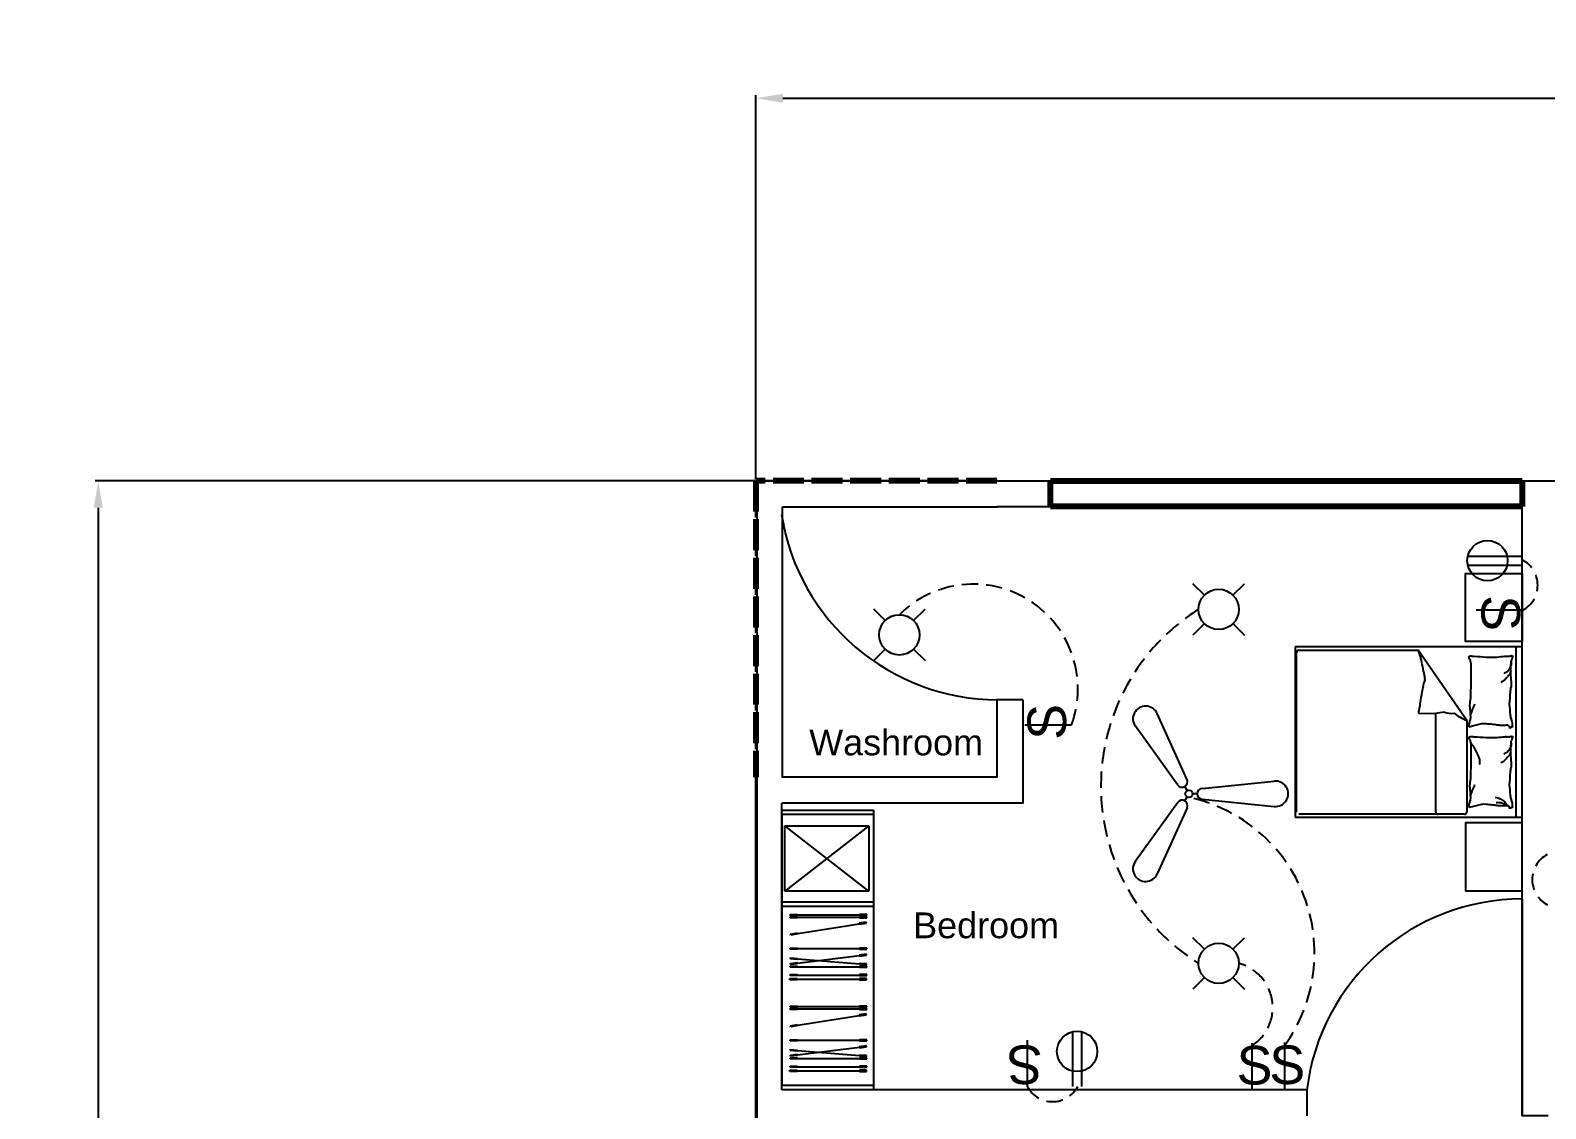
# Model space of a CAD drawing. Header units: feet. Extents: x 15180 to 17114, y 6067 to 8094.
# Drawn here: x 15190 to 15779, y 7675 to 8094 of the extents above; entities that cross this region are included whole.
import ezdxf

# ---------------------------------------------------------------- set-up
doc = ezdxf.new("R2010")
doc.units = ezdxf.units.FT
doc.linetypes.add('ACAD_ISO02W100', pattern=[15, 12, -3])
doc.linetypes.add('HIDDEN', pattern=[9.525, 6.35, -3.175])
for name, color, linetype in [('Dimension', 130, 'Continuous'), ('doors', 211, 'Continuous'), ('Electrical', 50, 'Continuous'), ('Electrical Hidden', 120, 'HIDDEN'), ('freecads.com', 7, 'Continuous'), ('Switches', 90, 'Continuous')]:
    doc.layers.add(name, color=color, linetype=linetype)
doc.layers.add('Layer1', color=40, linetype='ACAD_ISO02W100', lineweight=80)
doc.layers.add('Windows', color=142, linetype='Continuous', lineweight=80)
doc.layers.add('Layer2', color=7, linetype='ACAD_ISO02W100', true_color=0xff8f8f)
doc.styles.add('DIM_FONT', font='SIMPLEX.shx', dxfattribs={"width": 0.8})
doc.styles.get("Standard").update_dxf_attribs({"font": 'arial.ttf'})
doc.dimstyles.new('ISO-25', dxfattribs={"dimtxt": 20.5, "dimasz": 10.5, "dimexe": 1.25, "dimexo": 0.625, "dimtad": 1, "dimtxsty": 'Standard', "dimcen": 2.5, "dimadec": 0, "dimazin": 0, "dimtfac": 1, "dimtmove": 0, "dimatfit": 3, "dimfxl": 1, "dimarcsym": 0})

# ---------------------------------------------------------------- blocks, each defined once
blk = doc.blocks.new('*D1')
at = {"layer": 'Defpoints', "color": 0, "transparency": 16777216}
for p in [(16861.26, 8067.35), (15471.76, 7918.71), (16861.26, 7918.71)]:
    blk.add_point(p, dxfattribs=at)
at = {"layer": 'Dimension', "color": 0, "lineweight": -2, "transparency": 16777216}
for p, q in [((15471.76, 7919.33), (15471.76, 8068.6)), ((15482.26, 8067.35), (16850.76, 8067.35)), ((16861.26, 7919.33), (16861.26, 8068.6))]:
    blk.add_line(p, q, dxfattribs=at)
at = {"layer": 'Dimension', "color": 0, "transparency": 16777216}
for points in [[(15482.26, 8069.1), (15482.26, 8065.6), (15471.76, 8067.35)], [(16850.76, 8069.1), (16850.76, 8065.6), (16861.26, 8067.35)]]:
    blk.add_solid(points, dxfattribs=at)
at = {"layer": 'Dimension', "color": 0, "transparency": 16777216, "insert": (16166.51, 8080.29), "char_height": 20.5, "attachment_point": 5}
blk.add_mtext('1389,49', dxfattribs=at)
blk = doc.blocks.new('*D2')
at = {"layer": 'Defpoints', "color": 0, "transparency": 16777216}
for p in [(15472.11, 7918.68), (15216.29, 7199.42), (15471.76, 7199.42)]:
    blk.add_point(p, dxfattribs=at)
at = {"layer": 'Dimension', "color": 0, "lineweight": -2, "transparency": 16777216}
for p, q in [((15471.49, 7918.68), (15215.04, 7918.68)), ((15216.29, 7908.18), (15216.29, 7209.92)), ((15471.14, 7199.42), (15215.04, 7199.42))]:
    blk.add_line(p, q, dxfattribs=at)
at = {"layer": 'Dimension', "color": 0, "transparency": 16777216}
for points in [[(15214.54, 7908.18), (15218.04, 7908.18), (15216.29, 7918.68)], [(15214.54, 7209.92), (15218.04, 7209.92), (15216.29, 7199.42)]]:
    blk.add_solid(points, dxfattribs=at)
at = {"layer": 'Dimension', "color": 0, "transparency": 16777216, "insert": (15203.34, 7559.05), "char_height": 20.5, "attachment_point": 5, "rotation": 90}
blk.add_mtext('719,26', dxfattribs=at)
blk = doc.blocks.new('*U5')
at = {"layer": 'Electrical'}
blk.add_line((-2.22, -2.22), (2.22, 2.22), dxfattribs=at)
blk = doc.blocks.new('*U6')
at = {"layer": 'Electrical', "color": 0, "linetype": 'ByBlock', "lineweight": -2, "transparency": 16777216}
for p, rotation in [((12970.18, 6151.56), 90.00000000000001), ((12970.18, 6136.04), 180), ((12985.7, 6136.04), 270)]:
    blk.add_blockref('*U5', p, dxfattribs=dict(at, rotation=rotation))
blk.add_blockref('*U5', (12985.7, 6151.56), dxfattribs=at)
blk = doc.blocks.new('*U7')
at = {"layer": 'Electrical'}
blk.add_line((-2.22, -2.22), (2.22, 2.22), dxfattribs=at)
blk = doc.blocks.new('*U8')
at = {"layer": 'Electrical', "color": 0, "linetype": 'ByBlock', "lineweight": -2, "transparency": 16777216}
for p, rotation in [((12970.18, 6151.56), 90.00000000000001), ((12970.18, 6136.04), 180), ((12985.7, 6136.04), 270)]:
    blk.add_blockref('*U7', p, dxfattribs=dict(at, rotation=rotation))
blk.add_blockref('*U7', (12985.7, 6151.56), dxfattribs=at)
blk = doc.blocks.new('*U9')
at = {"layer": 'Electrical', "color": 1}
for p, q in [((-16.81, 0), (-18.58, 0)), ((-14.9, 2.11), (13.13, 4.93)), ((-14.9, -2.11), (13.13, -4.93))]:
    blk.add_line(p, q, dxfattribs=at)
for centre, radius, start, end in [((-14.68, 0), 2.12, 95.73917, 264.26083), ((13.62, 0), 4.95, 264.26083, 95.73917)]:
    blk.add_arc(centre, radius, start, end, dxfattribs=at)
blk = doc.blocks.new('*U10')
at = {"layer": 'Electrical', "color": 0, "linetype": 'ByBlock', "lineweight": -2, "transparency": 16777216}
for p, rotation in [((11046.94, 5535.16), 120), ((11046.94, 5500.53), 239.9999999999999)]:
    blk.add_blockref('*U9', p, dxfattribs=dict(at, rotation=rotation))
blk.add_blockref('*U9', (11076.93, 5517.84), dxfattribs=at)
blk = doc.blocks.new('*U11')
at = {"layer": 'Electrical'}
blk.add_line((-2.22, -2.22), (2.22, 2.22), dxfattribs=at)
blk = doc.blocks.new('*U12')
at = {"layer": 'Electrical', "color": 0, "linetype": 'ByBlock', "lineweight": -2, "transparency": 16777216}
for p, rotation in [((12970.18, 6151.56), 90.00000000000001), ((12970.18, 6136.04), 180), ((12985.7, 6136.04), 270)]:
    blk.add_blockref('*U11', p, dxfattribs=dict(at, rotation=rotation))
blk.add_blockref('*U11', (12985.7, 6151.56), dxfattribs=at)

msp = doc.modelspace()

# ---------------------------------------------------------------- linework, layer by layer
for p, q in [((15565.801, 7918.684), (15472.113, 7918.684)), ((15472.113, 7918.684), (15472.113, 7803.492)), ((15482.113, 7803.492), (15482.113, 7908.625)), ((15482.113, 7908.625), (15565.801, 7908.625)), ((15575.51, 7833.595), (15565.45, 7833.595)), ((15472.113, 7803.492), (15472.113, 7368.293)), ((15685.86, 7682.001), (15481.822, 7682.001)), ((15685.86, 7682.001), (15685.86, 7671.941))]:
    msp.add_line(p, q)
for points in [[(15565.45, 7918.71), (15866.073, 7918.71)], [(15769.511, 7918.71), (15866.073, 7918.71), (15866.073, 7867.838)], [(15769.511, 7918.71), (15866.073, 7918.71)], [(15565.45, 7908.65), (15769.511, 7908.65)], [(15769.511, 7785.49), (15769.511, 7785.49), (15769.511, 7908.65)], [(15779.571, 7671.941), (15769.511, 7671.941), (15769.511, 7908.65)], [(15565.45, 7833.595), (15565.45, 7803.517), (15481.763, 7803.517)], [(15575.51, 7833.595), (15575.51, 7793.458), (15481.822, 7793.458)], [(15471.763, 7368.318), (15471.763, 7803.517)], [(15565.45, 7803.517), (15525.422, 7803.517)], [(15481.822, 7682.001), (15481.822, 7793.458)]]:
    msp.add_lwpolyline(points)
at = {"layer": 'doors'}
for p, q in [((15565.45, 7918.71), (15480.737, 7918.71)), ((15769.511, 7756.196), (15769.511, 7671.941))]:
    msp.add_line(p, q, dxfattribs=at)
for centre, radius, start, end in [((15565.853, 7918.71), 85.116, 188.903481, 270), ((15769.511, 7671.941), 84.254, 90, 173.142843)]:
    msp.add_arc(centre, radius, start, end, dxfattribs=at)
at = {"layer": 'Electrical'}
for p, q in [((15661.56, 7878.678), (15661.56, 7878.678)), ((15537.512, 7868.782), (15537.512, 7868.782)), ((15661.56, 7741.129), (15661.56, 7741.129))]:
    msp.add_line(p, q, dxfattribs=at)
at = {"layer": 'Electrical', "color": 3}
for p, q in [((15769.776, 7868.379), (15751.575, 7868.379)), ((15577.324, 7683.175), (15577.324, 7701.376))]:
    msp.add_line(p, q, dxfattribs=at)
at = {"layer": 'Electrical', "color": 6}
for p, q in [((15576.218, 7823.886), (15594.419, 7823.886)), ((15664.417, 7700.176), (15664.417, 7681.975)), ((15677.133, 7700.352), (15677.133, 7682.151))]:
    msp.add_line(p, q, dxfattribs=at)
at = {"layer": 'Electrical'}
for centre, radius in [((15651.586, 7868.704), 7.837), ((15527.538, 7858.809), 7.837), ((15640.042, 7797.06), 1.415), ((15651.586, 7731.155), 7.837)]:
    msp.add_circle(centre, radius, dxfattribs=at)
at = {"layer": 'Electrical Hidden'}
for centre, radius, start, end in [((15764.458, 7878.091), 11.072, 298.700221, 62.13358), ((15556.237, 7837.85), 40.655, 339.911488, 134.903907), ((15687.164, 7799.93), 81.332, 122.262966, 237.737034), ((15627.09, 7735.264), 61.754, 324.130086, 77.893689), ((15784.483, 7763.691), 11.072, 118.700221, 242.13358), ((15654.838, 7714.014), 17.743, 302.676429, 75.023603), ((15587.036, 7688.492), 11.072, 208.700221, 332.13358)]:
    msp.add_arc(centre, radius, start, end, dxfattribs=at)
at = {"layer": 'freecads.com'}
for p, q in [((15769.508, 7854.104), (15681.299, 7854.104)), ((15681.299, 7854.104), (15681.299, 7787.947)), ((15767.198, 7787.947), (15767.198, 7854.104)), ((15769.508, 7787.947), (15769.508, 7854.104)), ((15681.836, 7789.968), (15681.836, 7851.968)), ((15682.718, 7852.85), (15729.111, 7852.85)), ((15747.962, 7825.59), (15729.111, 7852.85)), ((15735.037, 7828.187), (15729.297, 7828.264)), ((15739.245, 7828.788), (15735.037, 7828.187)), ((15735.939, 7789.968), (15735.939, 7828.315)), ((15747.962, 7825.59), (15747.962, 7789.968)), ((15748.852, 7823.102), (15750.177, 7823.433)), ((15750.177, 7823.433), (15753.818, 7824.344)), ((15481.822, 7788.966), (15481.822, 7790.749)), ((15481.822, 7790.749), (15517.477, 7790.749)), ((15517.477, 7790.749), (15517.477, 7788.966)), ((15517.477, 7790.749), (15517.477, 7683.784)), ((15748.852, 7791.821), (15750.177, 7792.153)), ((15750.177, 7792.153), (15753.818, 7793.064)), ((15517.477, 7788.966), (15481.822, 7788.966)), ((15481.822, 7788.966), (15481.822, 7683.784)), ((15515.666, 7784.548), (15483.05, 7759.242)), ((15515.666, 7759.242), (15483.05, 7784.548)), ((15483.05, 7759.242), (15483.05, 7784.548)), ((15483.05, 7784.548), (15515.666, 7784.548)), ((15515.666, 7784.548), (15515.666, 7759.242)), ((15681.299, 7787.947), (15769.508, 7787.947)), ((15747.079, 7789.086), (15682.718, 7789.086)), ((15481.822, 7753.311), (15481.822, 7755.094)), ((15481.822, 7755.094), (15517.477, 7755.094)), ((15515.666, 7759.242), (15483.05, 7759.242)), ((15517.477, 7755.094), (15517.477, 7753.311)), ((15517.477, 7753.311), (15481.822, 7753.311)), ((15485.132, 7749.776), (15485.132, 7750.183)), ((15485.132, 7750.183), (15487.901, 7750.183)), ((15487.901, 7749.776), (15485.132, 7749.776)), ((15485.132, 7748.88), (15485.132, 7749.288)), ((15485.132, 7749.288), (15487.901, 7749.288)), ((15487.901, 7748.88), (15485.132, 7748.88)), ((15487.901, 7750.183), (15487.901, 7749.776)), ((15487.901, 7749.98), (15512.088, 7749.98)), ((15487.901, 7749.288), (15487.901, 7748.88)), ((15487.901, 7749.084), (15512.088, 7749.084)), ((15514.857, 7750.183), (15512.088, 7750.183)), ((15512.088, 7750.183), (15512.088, 7749.776)), ((15512.088, 7749.776), (15514.857, 7749.776)), ((15514.857, 7749.288), (15512.088, 7749.288)), ((15512.088, 7749.288), (15512.088, 7748.88)), ((15512.088, 7748.88), (15514.857, 7748.88)), ((15514.857, 7749.776), (15514.857, 7750.183)), ((15514.857, 7748.88), (15514.857, 7749.288)), ((15485.277, 7742.548), (15488.012, 7742.978)), ((15485.341, 7742.145), (15485.277, 7742.548)), ((15488.075, 7742.575), (15485.341, 7742.145)), ((15488.012, 7742.978), (15488.075, 7742.575)), ((15488.044, 7742.776), (15511.938, 7746.534)), ((15514.641, 7747.165), (15511.906, 7746.735)), ((15511.906, 7746.735), (15511.969, 7746.333)), ((15511.969, 7746.333), (15514.704, 7746.763)), ((15514.704, 7746.763), (15514.641, 7747.165)), ((15485.132, 7736.699), (15485.132, 7737.106)), ((15485.132, 7737.106), (15487.901, 7737.106)), ((15487.901, 7736.699), (15485.132, 7736.699)), ((15487.901, 7737.106), (15487.901, 7736.699)), ((15487.901, 7736.902), (15512.088, 7736.902)), ((15514.857, 7737.106), (15512.088, 7737.106)), ((15512.088, 7737.106), (15512.088, 7736.699)), ((15512.088, 7736.699), (15514.857, 7736.699)), ((15514.857, 7736.699), (15514.857, 7737.106)), ((15485.165, 7732.898), (15485.197, 7733.304)), ((15487.924, 7732.676), (15485.165, 7732.898)), ((15485.197, 7733.304), (15487.957, 7733.082)), ((15485.217, 7731.098), (15487.965, 7731.434)), ((15485.266, 7730.694), (15485.217, 7731.098)), ((15488.014, 7731.03), (15485.266, 7730.694)), ((15487.957, 7733.082), (15487.924, 7732.676)), ((15487.941, 7732.879), (15512.051, 7730.944)), ((15487.965, 7731.434), (15488.014, 7731.03)), ((15487.989, 7731.232), (15511.998, 7734.167)), ((15514.721, 7734.705), (15511.973, 7734.369)), ((15511.973, 7734.369), (15512.023, 7733.965)), ((15512.023, 7733.965), (15514.771, 7734.301)), ((15512.067, 7731.147), (15512.034, 7730.741)), ((15512.034, 7730.741), (15514.794, 7730.52)), ((15514.826, 7730.926), (15512.067, 7731.147)), ((15514.771, 7734.301), (15514.721, 7734.705)), ((15514.794, 7730.52), (15514.826, 7730.926)), ((15485.032, 7724.806), (15485.032, 7725.213)), ((15485.032, 7725.213), (15487.8, 7725.213)), ((15487.8, 7724.806), (15485.032, 7724.806)), ((15485.132, 7729.641), (15485.132, 7730.049)), ((15485.132, 7730.049), (15487.901, 7730.049)), ((15487.901, 7729.641), (15485.132, 7729.641)), ((15485.132, 7726.417), (15485.132, 7726.824)), ((15485.132, 7726.824), (15487.901, 7726.824)), ((15487.901, 7726.417), (15485.132, 7726.417)), ((15487.8, 7725.213), (15487.8, 7724.806)), ((15487.8, 7725.01), (15511.988, 7725.01)), ((15487.901, 7730.049), (15487.901, 7729.641)), ((15487.901, 7729.845), (15512.088, 7729.845)), ((15487.901, 7726.824), (15487.901, 7726.417)), ((15487.901, 7726.62), (15512.088, 7726.62)), ((15514.756, 7725.213), (15511.988, 7725.213)), ((15511.988, 7725.213), (15511.988, 7724.806)), ((15511.988, 7724.806), (15514.756, 7724.806)), ((15514.857, 7730.049), (15512.088, 7730.049)), ((15512.088, 7730.049), (15512.088, 7729.641)), ((15512.088, 7729.641), (15514.857, 7729.641)), ((15514.857, 7726.824), (15512.088, 7726.824)), ((15512.088, 7726.824), (15512.088, 7726.417)), ((15512.088, 7726.417), (15514.857, 7726.417)), ((15514.756, 7724.806), (15514.756, 7725.213)), ((15514.857, 7729.641), (15514.857, 7730.049)), ((15514.857, 7726.417), (15514.857, 7726.824)), ((15485.132, 7714.164), (15485.132, 7714.572)), ((15485.132, 7714.572), (15487.901, 7714.572)), ((15487.901, 7714.164), (15485.132, 7714.164)), ((15485.132, 7713.269), (15485.132, 7713.676)), ((15485.132, 7713.676), (15487.901, 7713.676)), ((15487.901, 7713.269), (15485.132, 7713.269)), ((15487.901, 7714.572), (15487.901, 7714.164)), ((15487.901, 7714.368), (15512.088, 7714.368)), ((15487.901, 7713.676), (15487.901, 7713.269)), ((15487.901, 7713.472), (15512.088, 7713.472)), ((15514.857, 7714.572), (15512.088, 7714.572)), ((15512.088, 7714.572), (15512.088, 7714.164)), ((15512.088, 7714.164), (15514.857, 7714.164)), ((15514.857, 7713.676), (15512.088, 7713.676)), ((15512.088, 7713.676), (15512.088, 7713.269)), ((15512.088, 7713.269), (15514.857, 7713.269)), ((15514.857, 7714.164), (15514.857, 7714.572)), ((15514.857, 7713.269), (15514.857, 7713.676)), ((15485.277, 7706.936), (15488.012, 7707.366)), ((15485.341, 7706.533), (15485.277, 7706.936)), ((15488.075, 7706.964), (15485.341, 7706.533)), ((15488.012, 7707.366), (15488.075, 7706.964)), ((15488.044, 7707.165), (15511.938, 7710.922)), ((15514.641, 7711.553), (15511.906, 7711.123)), ((15511.906, 7711.123), (15511.969, 7710.721)), ((15511.969, 7710.721), (15514.704, 7711.151)), ((15514.704, 7711.151), (15514.641, 7711.553)), ((15485.132, 7701.087), (15485.132, 7701.494)), ((15485.132, 7701.494), (15487.901, 7701.494)), ((15487.901, 7701.087), (15485.132, 7701.087)), ((15487.901, 7701.494), (15487.901, 7701.087)), ((15487.901, 7701.29), (15512.088, 7701.29)), ((15514.857, 7701.494), (15512.088, 7701.494)), ((15512.088, 7701.494), (15512.088, 7701.087)), ((15512.088, 7701.087), (15514.857, 7701.087)), ((15514.857, 7701.087), (15514.857, 7701.494)), ((15485.165, 7697.286), (15485.197, 7697.692)), ((15487.924, 7697.064), (15485.165, 7697.286)), ((15485.197, 7697.692), (15487.957, 7697.47)), ((15485.217, 7695.487), (15487.965, 7695.823)), ((15485.266, 7695.082), (15485.217, 7695.487)), ((15488.014, 7695.418), (15485.266, 7695.082)), ((15487.957, 7697.47), (15487.924, 7697.064)), ((15487.941, 7697.267), (15512.051, 7695.332)), ((15487.965, 7695.823), (15488.014, 7695.418)), ((15487.989, 7695.62), (15511.998, 7698.555)), ((15514.721, 7699.093), (15511.973, 7698.757)), ((15511.973, 7698.757), (15512.023, 7698.353)), ((15512.023, 7698.353), (15514.771, 7698.689)), ((15512.067, 7695.535), (15512.034, 7695.129)), ((15512.034, 7695.129), (15514.794, 7694.908)), ((15514.826, 7695.314), (15512.067, 7695.535)), ((15514.771, 7698.689), (15514.721, 7699.093)), ((15514.794, 7694.908), (15514.826, 7695.314)), ((15485.032, 7689.194), (15485.032, 7689.601)), ((15485.032, 7689.601), (15487.8, 7689.601)), ((15487.8, 7689.194), (15485.032, 7689.194)), ((15485.132, 7694.029), (15485.132, 7694.437)), ((15485.132, 7694.437), (15487.901, 7694.437)), ((15487.901, 7694.029), (15485.132, 7694.029)), ((15485.132, 7690.805), (15485.132, 7691.212)), ((15485.132, 7691.212), (15487.901, 7691.212)), ((15487.901, 7690.805), (15485.132, 7690.805)), ((15487.8, 7689.601), (15487.8, 7689.194)), ((15487.8, 7689.398), (15511.988, 7689.398)), ((15487.901, 7694.437), (15487.901, 7694.029)), ((15487.901, 7694.233), (15512.088, 7694.233)), ((15487.901, 7691.212), (15487.901, 7690.805)), ((15487.901, 7691.008), (15512.088, 7691.008)), ((15514.756, 7689.601), (15511.988, 7689.601)), ((15511.988, 7689.601), (15511.988, 7689.194)), ((15511.988, 7689.194), (15514.756, 7689.194)), ((15514.857, 7694.437), (15512.088, 7694.437)), ((15512.088, 7694.437), (15512.088, 7694.029)), ((15512.088, 7694.029), (15514.857, 7694.029)), ((15514.857, 7691.212), (15512.088, 7691.212)), ((15512.088, 7691.212), (15512.088, 7690.805)), ((15512.088, 7690.805), (15514.857, 7690.805)), ((15514.756, 7689.194), (15514.756, 7689.601)), ((15514.857, 7694.029), (15514.857, 7694.437)), ((15514.857, 7690.805), (15514.857, 7691.212)), ((15481.822, 7682.001), (15481.822, 7683.784)), ((15481.822, 7683.784), (15517.477, 7683.784)), ((15517.477, 7683.784), (15517.477, 7682.001)), ((15517.477, 7682.001), (15481.822, 7682.001))]:
    msp.add_line(p, q, dxfattribs=at)
for points in [[(15769.508, 7856.194), (15747.456, 7856.194), (15747.456, 7882.656), (15769.508, 7882.656)], [(15769.508, 7785.742), (15747.456, 7785.742), (15747.456, 7759.28), (15769.508, 7759.28)]]:
    msp.add_lwpolyline(points, close=True, dxfattribs=at)
for centre, radius, start, end in [((15682.718, 7851.968), 0.882, 90, 180), ((15806.939, 7875.071), 80.938, 195.935189, 197.736386), ((15758.108, 7856.9), 28.994, 192.925537, 195.935189), ((15906.359, 7882.308), 179.264, 190.727561, 192.925537), ((15748.795, 7850.508), 0.0583, 286.697766, 7.120394), ((15745.107, 7849.375), 3.858, 7.120394, 16.221151), ((15749, 7851.355), 0.853, 260.001642, 286.697766), ((15745.928, 7848.302), 3.384, 16.221151, 27.284117), ((15751.124, 7849.692), 1.997, 192.869038, 207.284117), ((15748.379, 7836.4), 14.165, 80.001642, 86.495142), ((15755.77, 7849.177), 6.434, 183.573973, 192.869038), ((15718.789, 7249.82), 601.385, 86.495142, 86.945042), ((15753.837, 7789.892), 60.212, 86.945042, 88.366911), ((15758.805, 7820.136), 29.935, 88.366911, 93.368749), ((15765.041, 7810.15), 40.269, 93.368749, 97.680897), ((15764.509, 7841.797), 8.747, 97.680897, 102.109458), ((15761.805, 7861.208), 10.851, 278.133483, 282.109458), ((15764.609, 7851.945), 1.446, 248.579016, 278.133483), ((15765.072, 7849.875), 0.688, 68.579016, 111.990399), ((15729.06, 7849.899), 36.2, 354.740812, 358.092113), ((15769.53, 7846.995), 4.375, 164.064758, 184.215878), ((15763.194, 7849.906), 2.378, 329.348745, 354.740812), ((15765.507, 7850.555), 0.189, 111.990399, 191.893057), ((15765.471, 7850.826), 0.102, 250.436033, 11.893057), ((15766.832, 7849.784), 1.274, 149.348745, 184.30254), ((15765.711, 7850.903), 0.151, 201.788302, 250.436033), ((15766.765, 7850.844), 1.107, 184.30254, 201.788302), ((15734.178, 7841.864), 2.564, 172.269618, 190.727561), ((15800.835, 7848.001), 51.338, 180.286545, 183.573973), ((16001.771, 7840.53), 252.21, 179.029622, 180.286545), ((15764.926, 7840.192), 4.375, 108.439652, 126.176645), ((15776.712, 7831.021), 17.273, 136.188492, 141.611434), ((15767.078, 7841.766), 4.375, 126.176645, 143.913639), ((15767.258, 7841.429), 3.386, 141.611434, 152.760412), ((15768.702, 7844.097), 4.375, 143.913639, 164.064758), ((15774.248, 7839.856), 10.321, 152.760412, 159.139718), ((15699.207, 7845.918), 65.904, 358.092113, 0.575741), ((15726.697, 7840.5), 38.512, 0.575741, 4.801846), ((15618.302, 7856.546), 114.14, 348.325863, 350.50498), ((15622.849, 7863.037), 110.957, 346.809597, 348.325863), ((15739.996, 7839.433), 8.563, 166.809597, 172.269618), ((15897.697, 7832.517), 148.286, 177.39037, 179.029622), ((15765.372, 7832.556), 8.829, 113.002769, 118.316764), ((15763.292, 7838.994), 2.175, 118.316764, 129.034936), ((15769.428, 7834.032), 9.932, 129.034936, 136.188492), ((15718.639, 7836.706), 46.265, 353.913305, 0), ((15741.929, 7840.836), 23.344, 349.810124, 353.913305), ((15771.854, 7838.063), 6.72, 169.810124, 177.461414), ((15777.972, 7840.321), 12.777, 177.461414, 184.801846), ((15564.865, 7855.765), 166.717, 350.50498, 352.308005), ((15687.429, 7836.123), 61.956, 355.382418, 357.250935), ((15739.243, 7829.102), 10.146, 357.250935, 11.558562), ((15802.908, 7830.709), 53.651, 175.382418, 177.39037), ((15720.462, 7843.041), 32.578, 336.515592, 338.342257), ((15721.29, 7844.946), 32.578, 334.688926, 336.515592), ((15734.795, 7827.846), 30.109, 0, 7.546851), ((15741.981, 7836.246), 7.944, 249.85116, 278.135581), ((15753.66, 7841.12), 16.542, 230.355461, 249.85116), ((15739.269, 7827.288), 10.129, 342.613588, 350.515896), ((15754.507, 7825.027), 5.281, 162.613588, 173.565946), ((15755.772, 7827.895), 6.435, 173.565946, 191.558562), ((15718.776, 7838.504), 32.578, 340.572018, 342.801779), ((15719.619, 7840.895), 32.578, 338.342257, 340.572018), ((15754.621, 7824.947), 10.684, 7.546851, 15.743984), ((15778.508, 7828.323), 13.441, 188.437194, 195.743984), ((15772.678, 7824.675), 7.107, 180, 188.437194), ((15737.024, 7825.111), 11.941, 350.515896, 355.91706), ((15748.812, 7823.105), 0.0404, 355.91706, 104.044937), ((15748.795, 7819.228), 0.0583, 286.697766, 7.120394), ((15745.107, 7818.094), 3.858, 7.120394, 16.221151), ((15749, 7820.075), 0.853, 260.001642, 286.697766), ((15745.928, 7817.021), 3.384, 16.221151, 27.284117), ((15748.379, 7805.119), 14.165, 80.001642, 86.495142), ((15718.789, 7218.539), 601.385, 86.495142, 86.945042), ((15753.957, 7827.327), 2.986, 267.335118, 284.045194), ((15758.728, 7853.202), 29.055, 261.994949, 267.335118), ((15753.837, 7758.612), 60.212, 86.945042, 88.366911), ((15758.805, 7788.855), 29.935, 88.366911, 93.368749), ((15760.332, 7837.849), 13.986, 257.801621, 261.994949), ((15751.841, 7785.652), 38.901, 77.801621, 80.315634), ((15765.041, 7778.87), 40.269, 93.368749, 97.680897), ((15760.06, 7814.679), 8.996, 80.315634, 90), ((15763.929, 7801.983), 21.692, 90, 96.232365), ((15764.509, 7810.517), 8.747, 97.680897, 102.109458), ((15761.805, 7829.928), 10.851, 278.133483, 282.109458), ((15763.241, 7822.333), 1.508, 4.400209, 63.419479), ((15764.609, 7820.664), 1.446, 248.579016, 278.133483), ((15765.312, 7822.336), 0.579, 63.419479, 168.727623), ((15765.072, 7818.595), 0.688, 68.579016, 111.990399), ((15765.507, 7819.274), 0.189, 111.990399, 191.893057), ((15765.471, 7819.545), 0.102, 250.436033, 11.893057), ((15766.832, 7818.503), 1.274, 149.348745, 184.30254), ((15769.558, 7822.853), 3.987, 168.727623, 180), ((15765.711, 7819.623), 0.151, 201.788302, 250.436033), ((15766.765, 7819.564), 1.107, 184.30254, 201.788302), ((15751.124, 7818.412), 1.997, 192.869038, 207.284117), ((15755.77, 7817.897), 6.434, 183.573973, 192.869038), ((15776.644, 7834.175), 32.135, 212.13498, 215.826285), ((15800.835, 7816.721), 51.338, 180.286545, 183.573973), ((16001.771, 7809.249), 252.21, 179.029622, 180.286545), ((15762.929, 7821.518), 13.789, 206.49848, 212.13498), ((15808.814, 7840.205), 63.17, 204.326528, 206.49848), ((15764.926, 7808.912), 4.375, 108.439652, 126.176645), ((15767.078, 7810.486), 4.375, 126.176645, 143.913639), ((15768.702, 7812.816), 4.375, 143.913639, 164.064758), ((15774.248, 7808.576), 10.321, 152.760412, 159.139718), ((15699.207, 7814.638), 65.904, 358.092113, 0.575741), ((15729.06, 7818.618), 36.2, 354.740812, 358.092113), ((15769.53, 7815.715), 4.375, 164.064758, 184.215878), ((15763.194, 7818.626), 2.378, 329.348745, 354.740812), ((15897.697, 7801.236), 148.286, 177.39037, 179.029622), ((15773.186, 7819.909), 22.345, 200.674281, 204.326528), ((15755.375, 7810.887), 2.557, 184.082772, 200.674281), ((15764.959, 7809.24), 11.999, 176.444801, 184.082772), ((15765.372, 7801.276), 8.829, 113.002769, 118.316764), ((15763.292, 7807.713), 2.175, 118.316764, 129.034936), ((15769.428, 7802.752), 9.932, 129.034936, 136.188492), ((15776.712, 7799.74), 17.273, 136.188492, 141.611434), ((15767.258, 7810.149), 3.386, 141.611434, 152.760412), ((15741.929, 7809.555), 23.344, 349.810124, 353.913305), ((15726.697, 7809.22), 38.512, 0.575741, 4.801846), ((15771.854, 7806.783), 6.72, 169.810124, 177.461414), ((15777.972, 7809.041), 12.777, 177.461414, 184.801846), ((15687.429, 7804.843), 61.956, 355.382418, 357.250935), ((15802.908, 7799.429), 53.651, 175.382418, 177.39037), ((15718.639, 7805.426), 46.265, 353.913305, 0), ((15739.243, 7797.822), 10.146, 357.250935, 11.558562), ((15754.507, 7793.747), 5.281, 162.613588, 173.565946), ((15755.772, 7796.614), 6.435, 173.565946, 191.558562), ((15718.776, 7807.224), 32.578, 340.572018, 342.801779), ((15719.619, 7809.615), 32.578, 338.342257, 340.572018), ((15720.462, 7811.761), 32.578, 336.515592, 338.342257), ((15721.29, 7813.666), 32.578, 334.688926, 336.515592), ((15760.787, 7801.631), 6.172, 253.485024, 264.368874), ((15763.022, 7800.969), 6.172, 242.601174, 253.485024), ((15765.639, 7799.408), 6.172, 224.902384, 242.601174), ((15734.795, 7796.566), 30.109, 0, 7.546851), ((15754.621, 7793.667), 10.684, 7.546851, 15.743984), ((15778.508, 7797.042), 13.441, 188.437194, 195.743984), ((15736.821, 7789.968), 0.882, 180, 270), ((15747.079, 7789.968), 0.882, 270, 0), ((15737.024, 7793.831), 11.941, 350.515896, 355.91706), ((15748.812, 7791.824), 0.0404, 355.91706, 104.044937), ((15739.269, 7796.008), 10.129, 342.613588, 350.515896), ((15753.957, 7796.047), 2.986, 267.335118, 284.045194), ((15758.728, 7821.922), 29.055, 261.994949, 267.335118), ((15760.332, 7806.569), 13.986, 257.801621, 261.994949), ((15751.841, 7754.372), 38.901, 77.801621, 80.315634), ((15759.446, 7797.68), 4.037, 270, 284.685107), ((15760.06, 7783.398), 8.996, 80.315634, 90), ((15761.267, 7796.12), 2.477, 251.220101, 270), ((15764.636, 7802.06), 9.066, 248.185076, 251.220101), ((15763.929, 7770.703), 21.692, 90, 96.232365), ((15764.571, 7799.499), 6.664, 244.644883, 248.185076), ((15763.631, 7795.051), 2.32, 228.557094, 244.644883), ((15765.832, 7795.299), 3.963, 216.264067, 228.557094), ((15768.288, 7796.75), 6.172, 207.203592, 224.902384), ((15763.241, 7791.053), 1.508, 4.400209, 63.419479), ((15765.312, 7791.055), 0.579, 63.419479, 168.727623), ((15772.678, 7793.395), 7.107, 180, 188.437194), ((15769.558, 7791.573), 3.987, 168.727623, 180)]:
    msp.add_arc(centre, radius, start, end, dxfattribs=at)
at = {"layer": 'Layer1'}
for p, q in [((15565.45, 7918.71), (15471.763, 7918.71)), ((15471.763, 7918.71), (15471.763, 7803.517))]:
    msp.add_line(p, q, dxfattribs=at)
at = {"layer": 'Layer2'}
msp.add_lwpolyline([(15471.763, 7918.71), (16861.258, 7918.71), (16861.258, 7267.016, -0.4142136), (16793.665, 7199.423), (15471.763, 7199.423)], format="xyb", close=True, dxfattribs=at)
at = {"layer": 'Switches'}
for p, q in [((15748.373, 7889.409), (15769.634, 7889.409)), ((15748.375, 7885.892), (15769.634, 7885.892)), ((15594.837, 7704.576), (15594.837, 7683.317)), ((15598.354, 7704.577), (15598.354, 7683.317))]:
    msp.add_line(p, q, dxfattribs=at)
for centre in [(15756.011, 7887.653), (15596.598, 7696.939)]:
    msp.add_circle(centre, 7.837, dxfattribs=at)
at = {"layer": 'Windows'}
for p, q in [((15586.195, 7908.65), (15586.195, 7918.71)), ((15586.195, 7918.71), (15769.511, 7918.71)), ((15769.511, 7918.71), (15769.511, 7908.65)), ((15769.511, 7908.65), (15586.195, 7908.65))]:
    msp.add_line(p, q, dxfattribs=at)

# ---------------------------------------------------------------- block references
at = {"layer": 'Electrical'}
for name, p in [('*U6', (2673.648, 1724.906)), ('*U12', (2549.6, 1715.01)), ('*U10', (4583.107, 2279.217)), ('*U8', (2673.648, 1587.357))]:
    msp.add_blockref(name, p, dxfattribs=at)

# ---------------------------------------------------------------- texts
at = {"insert": (15492.509, 7822.003), "char_height": 10, "attachment_point": 1}
msp.add_mtext_dynamic_manual_height_columns('Washroom', width=152.29057, gutter_width=12.5, heights=[0], dxfattribs=at)
at = {"layer": 'Defpoints', "insert": (15532.891, 7750.931), "char_height": 10, "attachment_point": 1}
msp.add_mtext_dynamic_manual_height_columns('Bedroom', width=69.22201, gutter_width=12.5, heights=[0], dxfattribs=at)
at = {"layer": 'Electrical', "color": 3, "char_height": 15, "attachment_point": 1}
for insert, rotation in [((15768.679, 7874.265), 270), ((15583.21, 7684.271), 180)]:
    msp.add_mtext_dynamic_manual_height_columns('S', width=32.74745, gutter_width=12.5, heights=[0], dxfattribs=dict(at, insert=insert, rotation=rotation))
at = {"layer": 'Electrical', "color": 6, "insert": (15577.314, 7818), "char_height": 15, "attachment_point": 1, "rotation": 90}
msp.add_mtext_dynamic_manual_height_columns('S', width=32.74745, gutter_width=12.5, heights=[0], dxfattribs=at)
at = {"layer": 'Electrical', "color": 6, "char_height": 15, "attachment_point": 1}
for insert in [(15658.531, 7699.08), (15671.247, 7699.255)]:
    msp.add_mtext_dynamic_manual_height_columns('S', width=32.74745, gutter_width=12.5, heights=[0], dxfattribs=dict(at, insert=insert))
at = {"layer": 'freecads.com', "style": 'DIM_FONT', "oblique": -180, "text_generation_flag": 4, "width": 0.8, "flags": 9}
for tag, s in [('XSIZE', '1500'), ('YSIZE', '2000')]:
    msp.add_attdef(tag, (15769.508, 7787.947), s, height=0.0221, rotation=90, dxfattribs=at)

# ---------------------------------------------------------------- dimensions: what is measured, and where the dimension line sits
at = {"layer": 'Dimension'}
dim = msp.add_linear_dim(base=(16861.25752, 8067.3494), p1=(15471.76254, 7918.70974), p2=(16861.25752, 7918.70974), dimstyle='ISO-25', dxfattribs=at)
dim.commit()
dim.dimension.update_dxf_attribs({"geometry": '*D1', "text_midpoint": (16166.51003, 8080.29398)})
dim = msp.add_linear_dim(base=(15216.289, 7199.423), p1=(15472.113, 7918.684), p2=(15471.763, 7199.423), angle=90, dimstyle='ISO-25', dxfattribs=at)
dim.commit()
dim.dimension.update_dxf_attribs({"geometry": '*D2', "text_midpoint": (15203.345, 7559.053)})

doc.saveas('drawing.dxf')
